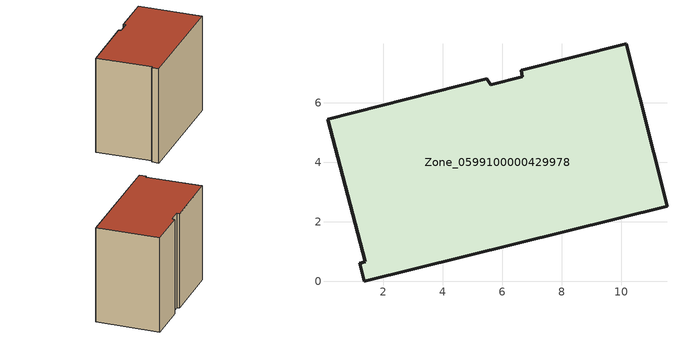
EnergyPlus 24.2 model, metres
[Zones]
Zone_0599100000429978
 floor ground (C_G): 0.12,5.45 5.47,6.81 5.6,6.61 6.67,6.87 6.64,7.11 10.16,8 11.53,2.53 1.36,0 1.21,0.61 1.38,0.66 z0
 wall outside (C_F): 1.36,0 11.53,2.53 10.16,8 6.64,7.11 6.67,6.87 5.6,6.61 5.47,6.81 0.12,5.45 1.38,0.66 1.21,0.61 1.36,0 z0:8.7
 roof outside (C_R): 5.47,6.81 0.12,5.45 1.38,0.66 1.21,0.61 1.36,0 11.53,2.53 10.16,8 6.64,7.11 6.67,6.87 5.6,6.61 z8.7
[BUILDING]
Pand.0599100000429978: North Axis=0; Terrain=City; Loads Convergence Tolerance Value=0.04; Temperature Convergence Tolerance Value=0.4; Solar Distribution=FullExterior; Maximum Number of Warmup Days=25; Minimum Number of Warmup Days=1
[Site:Location]
Rotterdam.The.Hague.AP_ZH_NLD Design_Conditions: Latitude=51.96; Longitude=4.45; Time Zone=1; Elevation=-4.5
[SITE:GROUNDTEMPERATURE:BUILDINGSURFACE]
18, 18, 18, 18, 18, 18, 18, 18, 18, 18, 18, 18
[MATERIAL] Thermal Absorptance=0.9; Solar Absorptance=0.7; Visible Absorptance=0.7
Name | Roughness | Thickness | Conductivity | Density | Specific Heat
G.TC.2006-2014 | MediumSmooth | 0.15 | 0.06 | 540 | 1210
F.TC.2006-2014 | Rough | 0.3 | 0.12 | 1920 | 840
R.TC.2006-2014 | MediumRough | 0.2 | 0.08 | 1500 | 1000
[CONSTRUCTION]
C_G: G.TC.2006-2014
C_F: F.TC.2006-2014
C_R: R.TC.2006-2014
[ZONE]
Zone_0599100000429978: Type=1; Multiplier=1; Ceiling Height=Autocalculate; Volume=Autocalculate; Floor Area=autocalculate; Part of Total Floor Area=Yes
[ZONEINFILTRATION:DESIGNFLOWRATE]
Infil_Zone_0599100000429978: Zone or ZoneList or Space or SpaceList=Zone_0599100000429978; Schedule=AlwaysOn; Design Flow Rate Calculation Method=Flow/Area; Flow Rate per Floor Area=0.0015; Constant Term Coefficient=1; Temperature Term Coefficient=0; Velocity Term Coefficient=0; Velocity Squared Term Coefficient=0
[HVACTEMPLATE:ZONE:IDEALLOADSAIRSYSTEM]
Zone_0599100000429978: Maximum Heating Supply Air Temperature=50; Minimum Cooling Supply Air Temperature=13; Maximum Heating Supply Air Humidity Ratio=0.0156; Minimum Cooling Supply Air Humidity Ratio=0.0077; Heating Limit=NoLimit; Cooling Limit=NoLimit; Dehumidification Control Type=ConstantSensibleHeatRatio; Cooling Sensible Heat Ratio=0.7; Dehumidification Setpoint=60; Humidification Control Type=None; Humidification Setpoint=30; Outdoor Air Method=None; Outdoor Air Flow Rate per Person=0.00944; Outdoor Air Flow Rate per Zone Floor Area=0; Outdoor Air Flow Rate per Zone=0; Demand Controlled Ventilation Type=None; Outdoor Air Economizer Type=NoEconomizer; Heat Recovery Type=None; Sensible Heat Recovery Effectiveness=0.7; Latent Heat Recovery Effectiveness=0.65
[ZONECONTROL:THERMOSTAT]
ThermostatControl_Zone_0599100000429978: Zone or ZoneList=Zone_0599100000429978; Control Type Schedule=DualSetpointControlType; Control 1=Thermostat_Zone_0599100000429978; Temperature Difference Between Cutout And Setpoint=0
[THERMOSTATSETPOINT:DUALSETPOINT]
Thermostat_Zone_0599100000429978: Heating Setpoint Temperature Schedule=HeatingSetpoint_Zone_0599100000429978; Cooling Setpoint Temperature Schedule=CoolingSetpoint_Zone_0599100000429978
[SCHEDULE:COMPACT]
HeatingSetpoint_Zone_0599100000429978: Through: 12/31, For: AllDays, Until: 24:00, 21
CoolingSetpoint_Zone_0599100000429978: Through: 12/31, For: AllDays, Until: 24:00, 24
DualSetpointControlType: Through: 12/31, For: AllDays, Until: 24:00, 4
AlwaysOn: Through: 12/31, For: AllDays, Until: 24:00, 1
